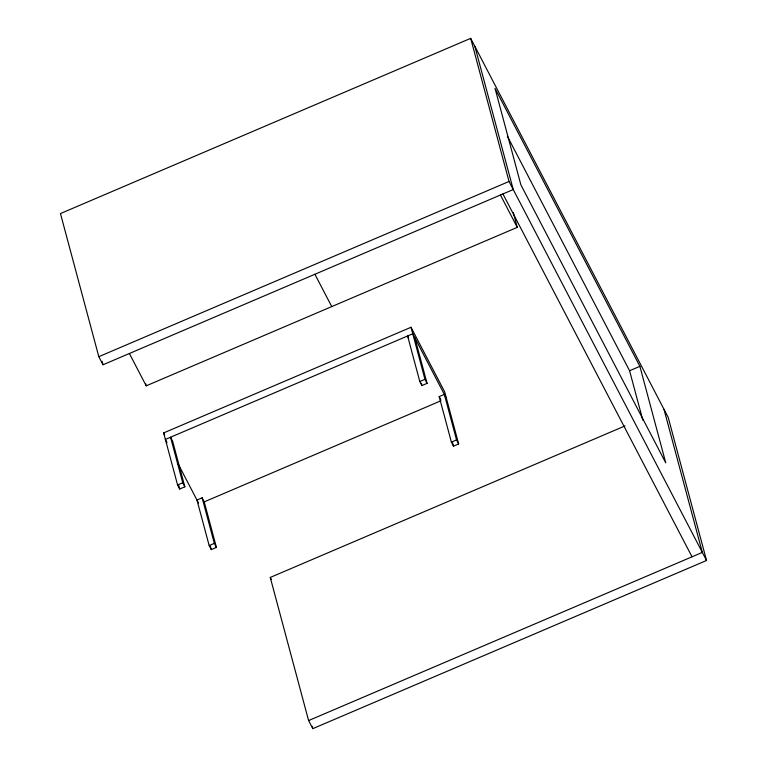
<?xml version="1.0" encoding="UTF-8"?>
<svg xmlns="http://www.w3.org/2000/svg" width="767" height="767" viewBox="0 0 767 767"><rect width="100%" height="100%" fill="white"/><g stroke="black" fill="none" stroke-linecap="round" stroke-linejoin="round"><path stroke-width="1.15" d="M625.028 425.915L270.252 577.446L308.602 720.568L312.811 728.65L706.541 560.485L668.191 417.363L470.679 38.35L60.459 213.562L98.809 356.684L103.018 364.766L513.238 189.554L474.888 46.432M98.809 356.684L509.029 181.472L470.679 38.35M129.383 353.51L146.229 385.83L517.274 227.348L513.267 212.392M184.847 486.815L182.738 482.769L170.542 437.238L172.642 441.274L184.847 486.815L179.689 489.02L177.589 484.974L163.639 432.933L411.007 327.279L444.697 391.927L458.647 443.968L453.498 446.173L451.389 442.128L439.184 396.587L444.342 394.391L456.538 439.932L458.647 443.968M177.589 484.974L182.738 482.769M414.861 337.825L427.066 383.366L421.908 385.561L419.798 381.525L424.956 379.32L411.007 327.279M202.124 497.841L196.975 500.046L209.17 545.586L211.28 549.623L216.428 547.427L204.233 501.886L202.124 497.841L214.329 543.381L216.428 547.427M203.476 502.203L440.948 400.777M209.17 545.586L214.329 543.381M451.389 442.128L456.538 439.932M642.823 420.153L629.582 370.739L639.889 366.338L495.022 88.339L520.889 184.876L665.756 462.875L639.889 366.338M308.602 720.568L702.332 552.403L663.982 409.281M507.38 136.248L629.582 370.739M509.029 181.472L706.541 560.485M502.931 193.955L692.026 556.804M500.429 195.029L517.274 227.348M446.442 398.428L412.751 333.779L165.384 439.433L167.043 442.617M408.658 338.007L407.603 335.984L419.798 381.525M439.184 396.587L440.766 399.626M424.956 379.32L427.066 383.366M314.901 274.27L331.747 306.589M270.252 577.446L271.307 579.468M163.639 432.933L164.742 435.052M178.088 463.814L198.528 503.027M452.578 442.76L453.498 446.173M421.294 383.289L421.908 385.561M312.198 726.339L312.811 728.65M210.359 546.209L211.28 549.623M178.778 485.597L179.689 489.02M145.605 383.529L146.229 385.83M102.088 361.305L103.018 364.766"/></g></svg>
